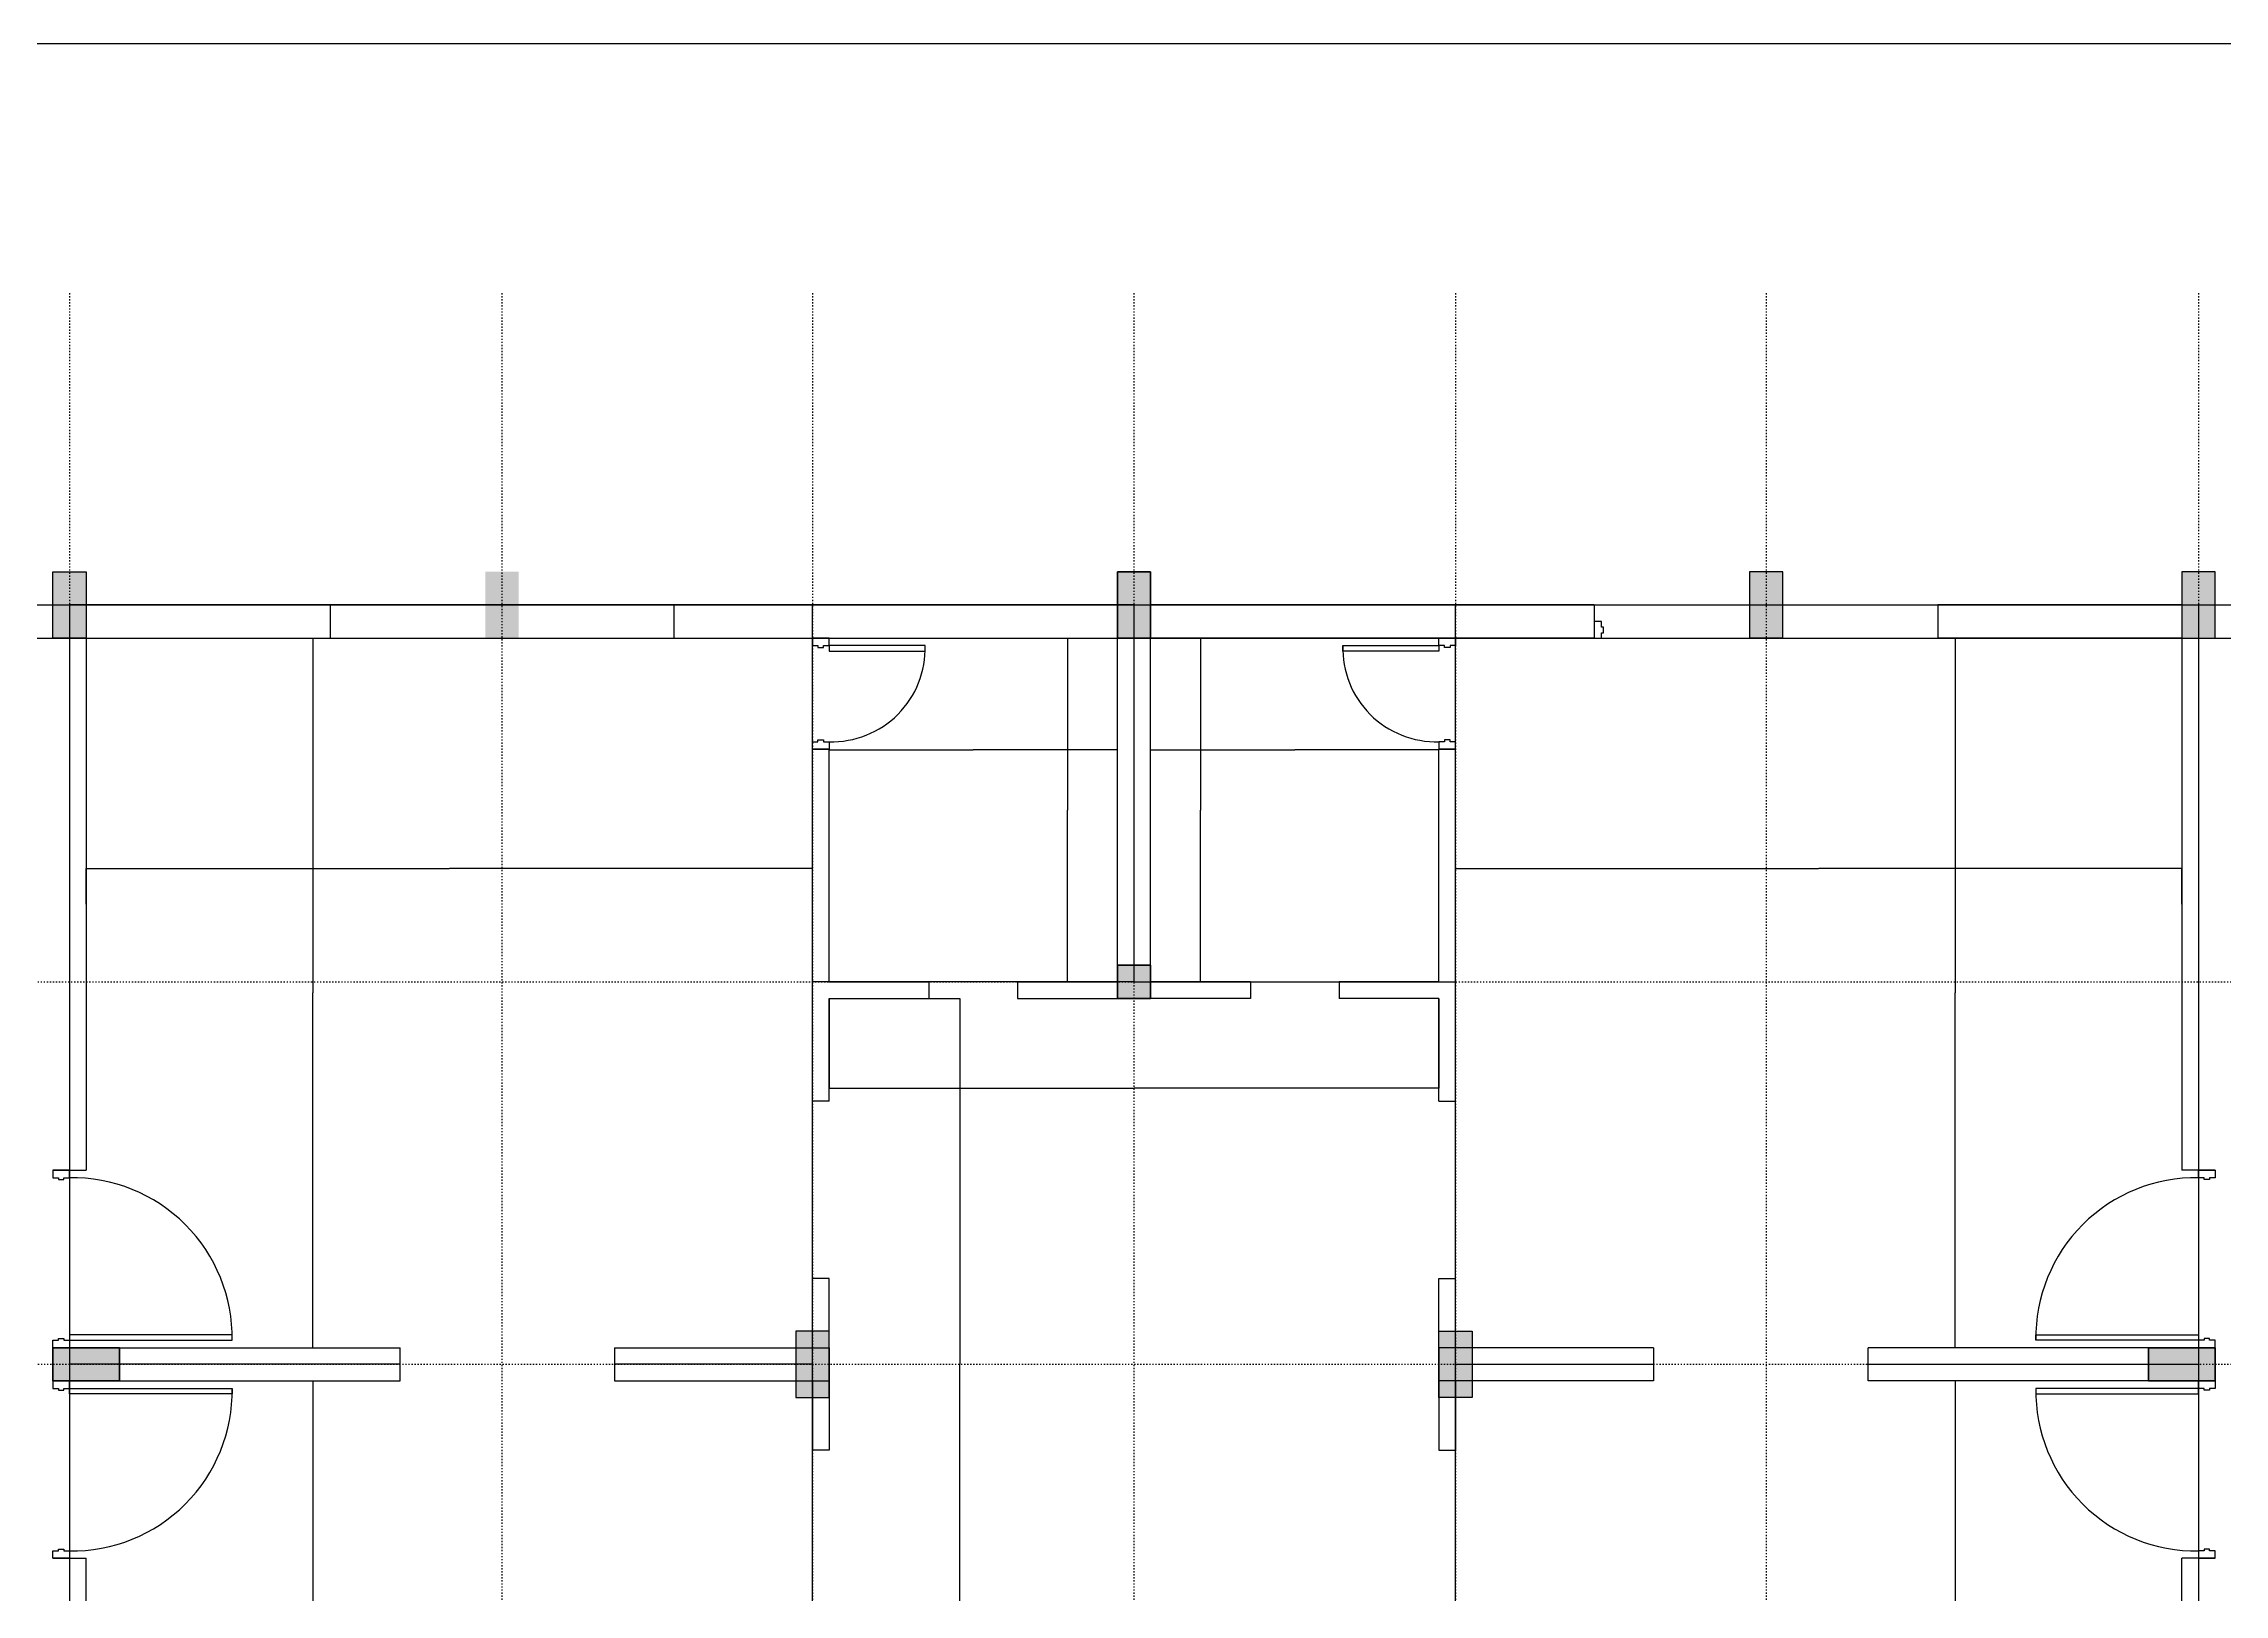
# Model space of a CAD drawing. Header units: metres. Extents: x -72765 to 212724, y -99942 to -66417.
# Drawn here: x 166589 to 188135, y -81946 to -66621 of the extents above; entities that cross this region are included whole.
import ezdxf

# ---------------------------------------------------------------- set-up
doc = ezdxf.new("R2010")
doc.units = ezdxf.units.M
doc.header["$MEASUREMENT"] = 0
doc.linetypes.add('ACAD_ISO03W100', pattern=[30, 12, -18])
for name, color, linetype in [('Beam', 6, 'Continuous'), ('column', 1, 'Continuous'), ('Column_Centreline', 254, 'ACAD_ISO03W100'), ('dim', 192, 'Continuous'), ('Door', 3, 'Continuous')]:
    doc.layers.add(name, color=color, linetype=linetype)
doc.layers.add('Wall', color=7, linetype='Continuous', lineweight=30)
doc.styles.get("Standard").update_dxf_attribs({"font": 'arial.ttf'})
doc.dimstyles.get("Standard").update_dxf_attribs({"dimtxt": 0.18, "dimasz": 0.18, "dimexe": 0.18, "dimexo": 0.0625, "dimgap": 0.09, "dimtad": 0, "dimtih": 1, "dimtoh": 1, "dimdec": 1, "dimzin": 0, "dimdsep": 46, "dimlunit": 4, "dimtxsty": 'Standard', "dimcen": 0.09, "dimadec": 0, "dimazin": 0, "dimtfac": 1, "dimtdec": 1, "dimtofl": 0, "dimtmove": 0, "dimatfit": 3, "dimfxl": 1, "dimtolj": 1, "dimtzin": 0, "dimarcsym": 0})

# ---------------------------------------------------------------- blocks, each defined once
blk = doc.blocks.new('*D379')
at = {"layer": 'Defpoints', "color": 0, "transparency": 16777216}
for p in [(168554.0023969407, -72496.71593495071), (168554.0023969407, -79508.13245123268), (169248.7986648002, -79508.13245123268)]:
    blk.add_point(p, dxfattribs=at)
at = {"layer": 'dim', "color": 0, "lineweight": -2, "transparency": 16777216}
for p, q in [((168554.0648969407, -72496.71593495071), (169248.9786648002, -72496.71593495071)), ((169248.7986648002, -72496.8959349507), (169248.7986648002, -76002.12186021311)), ((169248.7986648002, -79507.95245123269), (169248.7986648002, -76002.72652597027)), ((168554.0648969407, -79508.13245123268), (169248.9786648002, -79508.13245123268))]:
    blk.add_line(p, q, dxfattribs=at)
at = {"layer": 'dim', "color": 0, "transparency": 16777216}
for points in [[(169248.7686648002, -72496.8959349507), (169248.8286648002, -72496.8959349507), (169248.7986648002, -72496.71593495071)], [(169248.7686648002, -79507.95245123269), (169248.8286648002, -79507.95245123269), (169248.7986648002, -79508.13245123268)]]:
    blk.add_solid(points, dxfattribs=at)
at = {"layer": 'dim', "color": 0, "transparency": 16777216, "insert": (169248.7986648002, -76002.42419309173), "char_height": 0.18, "attachment_point": 5}
blk.add_mtext('\\A1;584\'-3{\\H1x;\\S1/2;}"', dxfattribs=at)
blk = doc.blocks.new('*D380')
at = {"layer": 'Defpoints', "color": 0, "transparency": 16777216}
for p in [(167009.1739261507, -74773.81248305674), (167009.1739261507, -75125.99712855667), (174184.9205170325, -75136.45195476964)]:
    blk.add_point(p, dxfattribs=at)
at = {"layer": 'dim', "color": 0, "lineweight": -2, "transparency": 16777216}
for p, q in [((167009.1739261507, -75125.93462855667), (167009.1739261507, -74773.63248305675)), ((167009.3539261507, -74773.81248305674), (170596.4425762983, -74773.81248305674)), ((174184.7405170325, -74773.81248305674), (170597.6518668849, -74773.81248305674)), ((174184.9205170325, -75136.38945476964), (174184.9205170325, -74773.63248305675))]:
    blk.add_line(p, q, dxfattribs=at)
at = {"layer": 'dim', "color": 0, "transparency": 16777216}
for points in [[(167009.3539261507, -74773.78248305674), (167009.3539261507, -74773.84248305674), (167009.1739261507, -74773.81248305674)], [(174184.7405170325, -74773.78248305674), (174184.7405170325, -74773.84248305674), (174184.9205170325, -74773.81248305674)]]:
    blk.add_solid(points, dxfattribs=at)
at = {"layer": 'dim', "color": 0, "transparency": 16777216, "insert": (170597.0472215916, -74773.81248305674), "char_height": 0.18, "attachment_point": 5}
blk.add_mtext('\\A1;597\'-11{\\H1x;\\S1/2;}"', dxfattribs=at)
blk = doc.blocks.new('*D381')
at = {"layer": 'Defpoints', "color": 0, "transparency": 16777216}
for p in [(174349.2505916334, -73598.31032190227), (174349.2505916334, -74194.79337248775), (177197.6385513732, -74194.79337248775)]:
    blk.add_point(p, dxfattribs=at)
at = {"layer": 'dim', "color": 0, "lineweight": -2, "transparency": 16777216}
for p, q in [((174349.2505916334, -74194.73087248775), (174349.2505916334, -73598.13032190228)), ((174349.4305916334, -73598.31032190227), (175772.9083163873, -73598.31032190227)), ((177197.4585513732, -73598.31032190227), (175773.9808266192, -73598.31032190227)), ((177197.6385513732, -74194.73087248775), (177197.6385513732, -73598.13032190228))]:
    blk.add_line(p, q, dxfattribs=at)
at = {"layer": 'dim', "color": 0, "transparency": 16777216}
for points in [[(174349.4305916334, -73598.28032190228), (174349.4305916334, -73598.34032190227), (174349.2505916334, -73598.31032190227)], [(177197.4585513732, -73598.28032190228), (177197.4585513732, -73598.34032190227), (177197.6385513732, -73598.31032190227)]]:
    blk.add_solid(points, dxfattribs=at)
at = {"layer": 'dim', "color": 0, "transparency": 16777216, "insert": (175773.4445715033, -73598.31032190227), "char_height": 0.18, "attachment_point": 5}
blk.add_mtext('\\A1;237\'-4{\\H1x;\\S1/2;}"', dxfattribs=at)
blk = doc.blocks.new('*D382')
at = {"layer": 'Defpoints', "color": 0, "transparency": 16777216}
for p in [(176640.6361616462, -72496.71593495071), (176640.6361616462, -75892.87081002485), (176704.6483275768, -75892.87081002485)]:
    blk.add_point(p, dxfattribs=at)
at = {"layer": 'dim', "color": 0, "lineweight": -2, "transparency": 16777216}
for p, q in [((176640.6986616462, -72496.71593495071), (176704.8283275768, -72496.71593495071)), ((176704.6483275768, -72496.8959349507), (176704.6483275768, -74194.61140795845)), ((176704.6483275768, -75892.69081002485), (176704.6483275768, -74194.97533701711)), ((176640.6986616462, -75892.87081002485), (176704.8283275768, -75892.87081002485))]:
    blk.add_line(p, q, dxfattribs=at)
at = {"layer": 'dim', "color": 0, "transparency": 16777216}
for points in [[(176704.6183275768, -72496.8959349507), (176704.6783275768, -72496.8959349507), (176704.6483275768, -72496.71593495071)], [(176704.6183275768, -75892.69081002485), (176704.6783275768, -75892.69081002485), (176704.6483275768, -75892.87081002485)]]:
    blk.add_solid(points, dxfattribs=at)
at = {"layer": 'dim', "color": 0, "transparency": 16777216, "insert": (176704.6483275767, -74194.79337248782), "char_height": 0.18, "attachment_point": 5}
blk.add_mtext("\\A1;283'", dxfattribs=at)
blk = doc.blocks.new('*D387')
at = {"layer": 'Defpoints', "color": 0, "transparency": 16777216}
for p in [(168554.0023969407, -79836.79260043339), (169248.7986648002, -79836.79260043339), (168554.0023969407, -86848.20911671498)]:
    blk.add_point(p, dxfattribs=at)
at = {"layer": 'dim', "color": 0, "lineweight": -2, "transparency": 16777216}
for p, q in [((168554.0648969407, -79836.79260043339), (169248.9786648002, -79836.79260043339)), ((169248.7986648002, -79836.97260043338), (169248.7986648002, -83342.1985256956)), ((169248.7986648002, -86848.02911671498), (169248.7986648002, -83342.80319145275)), ((168554.0648969407, -86848.20911671498), (169248.9786648002, -86848.20911671498))]:
    blk.add_line(p, q, dxfattribs=at)
at = {"layer": 'dim', "color": 0, "transparency": 16777216}
for points in [[(169248.7686648002, -79836.97260043338), (169248.8286648002, -79836.97260043338), (169248.7986648002, -79836.79260043339)], [(169248.7686648002, -86848.02911671498), (169248.8286648002, -86848.02911671498), (169248.7986648002, -86848.20911671498)]]:
    blk.add_solid(points, dxfattribs=at)
at = {"layer": 'dim', "color": 0, "transparency": 16777216, "insert": (169248.7986648002, -83342.50085857422), "char_height": 0.18, "attachment_point": 5}
blk.add_mtext('\\A1;584\'-3{\\H1x;\\S1/2;}"', dxfattribs=at)
blk = doc.blocks.new('*D391')
at = {"layer": 'Defpoints', "color": 0, "transparency": 16777216}
for p in [(186169.9348550061, -72496.71593495071), (185475.1385871594, -79508.13245123268), (186169.9348550061, -79508.13245123268)]:
    blk.add_point(p, dxfattribs=at)
at = {"layer": 'dim', "color": 0, "lineweight": -2, "transparency": 16777216}
for p, q in [((186169.8723550061, -72496.71593495071), (185474.9585871594, -72496.71593495071)), ((185475.1385871594, -72496.8959349507), (185475.1385871594, -76002.12186021311)), ((185475.1385871594, -79507.95245123269), (185475.1385871594, -76002.72652597027)), ((186169.8723550061, -79508.13245123268), (185474.9585871594, -79508.13245123268))]:
    blk.add_line(p, q, dxfattribs=at)
at = {"layer": 'dim', "color": 0, "transparency": 16777216}
for points in [[(185475.1085871594, -72496.8959349507), (185475.1685871594, -72496.8959349507), (185475.1385871594, -72496.71593495071)], [(185475.1085871594, -79507.95245123269), (185475.1685871594, -79507.95245123269), (185475.1385871594, -79508.13245123268)]]:
    blk.add_solid(points, dxfattribs=at)
at = {"layer": 'dim', "color": 0, "transparency": 16777216, "insert": (185475.1385871593, -76002.42419309173), "char_height": 0.18, "attachment_point": 5}
blk.add_mtext('\\A1;584\'-3{\\H1x;\\S1/2;}"', dxfattribs=at)
blk = doc.blocks.new('*D392')
at = {"layer": 'Defpoints', "color": 0, "transparency": 16777216}
for p in [(187714.7633257959, -74773.81248305674), (180539.0167349127, -75136.45195476964), (187714.7633257959, -75125.99712855667)]:
    blk.add_point(p, dxfattribs=at)
at = {"layer": 'dim', "color": 0, "lineweight": -2, "transparency": 16777216}
for p, q in [((180539.0167349127, -75136.38945476964), (180539.0167349127, -74773.63248305675)), ((180539.1967349127, -74773.81248305674), (184126.285385061, -74773.81248305674)), ((187714.5833257959, -74773.81248305674), (184127.4946756476, -74773.81248305674)), ((187714.7633257959, -75125.93462855667), (187714.7633257959, -74773.63248305675))]:
    blk.add_line(p, q, dxfattribs=at)
at = {"layer": 'dim', "color": 0, "transparency": 16777216}
for points in [[(180539.1967349127, -74773.78248305674), (180539.1967349127, -74773.84248305674), (180539.0167349127, -74773.81248305674)], [(187714.5833257959, -74773.78248305674), (187714.5833257959, -74773.84248305674), (187714.7633257959, -74773.81248305674)]]:
    blk.add_solid(points, dxfattribs=at)
at = {"layer": 'dim', "color": 0, "transparency": 16777216, "insert": (184126.8900303543, -74773.81248305674), "char_height": 0.18, "attachment_point": 5}
blk.add_mtext('\\A1;597\'-11{\\H1x;\\S1/2;}"', dxfattribs=at)
blk = doc.blocks.new('*D393')
at = {"layer": 'Defpoints', "color": 0, "transparency": 16777216}
for p in [(180374.6866603133, -73598.31032190227), (177526.2987005735, -74194.79337248775), (180374.6866603133, -74194.79337248775)]:
    blk.add_point(p, dxfattribs=at)
at = {"layer": 'dim', "color": 0, "lineweight": -2, "transparency": 16777216}
for p, q in [((177526.2987005735, -74194.73087248775), (177526.2987005735, -73598.13032190228)), ((177526.4787005735, -73598.31032190227), (178949.9564253274, -73598.31032190227)), ((180374.5066603133, -73598.31032190227), (178951.0289355594, -73598.31032190227)), ((180374.6866603133, -74194.73087248775), (180374.6866603133, -73598.13032190228))]:
    blk.add_line(p, q, dxfattribs=at)
at = {"layer": 'dim', "color": 0, "transparency": 16777216}
for points in [[(177526.4787005735, -73598.28032190228), (177526.4787005735, -73598.34032190227), (177526.2987005735, -73598.31032190227)], [(180374.5066603133, -73598.28032190228), (180374.5066603133, -73598.34032190227), (180374.6866603133, -73598.31032190227)]]:
    blk.add_solid(points, dxfattribs=at)
at = {"layer": 'dim', "color": 0, "transparency": 16777216, "insert": (178950.4926804434, -73598.31032190227), "char_height": 0.18, "attachment_point": 5}
blk.add_mtext('\\A1;237\'-4{\\H1x;\\S1/2;}"', dxfattribs=at)
blk = doc.blocks.new('*D394')
at = {"layer": 'Defpoints', "color": 0, "transparency": 16777216}
for p in [(178083.3010903003, -72496.71593495071), (178019.2889243796, -75892.87081002485), (178083.3010903003, -75892.87081002485)]:
    blk.add_point(p, dxfattribs=at)
at = {"layer": 'dim', "color": 0, "lineweight": -2, "transparency": 16777216}
for p, q in [((178083.2385903003, -72496.71593495071), (178019.1089243796, -72496.71593495071)), ((178019.2889243796, -72496.8959349507), (178019.2889243796, -74194.61140795845)), ((178019.2889243796, -75892.69081002485), (178019.2889243796, -74194.97533701711)), ((178083.2385903003, -75892.87081002485), (178019.1089243796, -75892.87081002485))]:
    blk.add_line(p, q, dxfattribs=at)
at = {"layer": 'dim', "color": 0, "transparency": 16777216}
for points in [[(178019.2589243796, -72496.8959349507), (178019.3189243796, -72496.8959349507), (178019.2889243796, -72496.71593495071)], [(178019.2589243796, -75892.69081002485), (178019.3189243796, -75892.69081002485), (178019.2889243796, -75892.87081002485)]]:
    blk.add_solid(points, dxfattribs=at)
at = {"layer": 'dim', "color": 0, "transparency": 16777216, "insert": (178019.2889243795, -74194.79337248782), "char_height": 0.18, "attachment_point": 5}
blk.add_mtext("\\A1;283'", dxfattribs=at)
blk = doc.blocks.new('*D359')
at = {"layer": 'Defpoints', "color": 0, "transparency": 16777216}
for p in [(185475.1385871594, -79836.79260043339), (186169.9348550061, -79836.79260043339), (186169.9348550061, -86848.20911671498)]:
    blk.add_point(p, dxfattribs=at)
at = {"layer": 'dim', "color": 0, "lineweight": -2, "transparency": 16777216}
for p, q in [((186169.8723550061, -79836.79260043339), (185474.9585871594, -79836.79260043339)), ((185475.1385871594, -79836.97260043338), (185475.1385871594, -83342.1985256956)), ((185475.1385871594, -86848.02911671498), (185475.1385871594, -83342.80319145275)), ((186169.8723550061, -86848.20911671498), (185474.9585871594, -86848.20911671498))]:
    blk.add_line(p, q, dxfattribs=at)
at = {"layer": 'dim', "color": 0, "transparency": 16777216}
for points in [[(185475.1085871594, -79836.97260043338), (185475.1685871594, -79836.97260043338), (185475.1385871594, -79836.79260043339)], [(185475.1085871594, -86848.02911671498), (185475.1685871594, -86848.02911671498), (185475.1385871594, -86848.20911671498)]]:
    blk.add_solid(points, dxfattribs=at)
at = {"layer": 'dim', "color": 0, "transparency": 16777216, "insert": (185475.1385871593, -83342.50085857422), "char_height": 0.18, "attachment_point": 5}
blk.add_mtext('\\A1;584\'-3{\\H1x;\\S1/2;}"', dxfattribs=at)
blk = doc.blocks.new('*D365')
at = {"layer": 'Defpoints', "color": 0, "transparency": 16777216}
for p in [(174349.2505916334, -76057.200884625), (180374.6866603133, -76057.200884625), (180374.6866603133, -76943.28836647554)]:
    blk.add_point(p, dxfattribs=at)
at = {"layer": 'dim', "color": 0, "lineweight": -2, "transparency": 16777216}
for p, q in [((174349.2505916334, -76057.263384625), (174349.2505916334, -76943.46836647553)), ((180374.6866603133, -76057.263384625), (180374.6866603133, -76943.46836647553)), ((174349.4305916334, -76943.28836647554), (177361.4339056459, -76943.28836647554)), ((180374.5066603133, -76943.28836647554), (177362.5033463007, -76943.28836647554))]:
    blk.add_line(p, q, dxfattribs=at)
at = {"layer": 'dim', "color": 0, "transparency": 16777216}
for points in [[(174349.4305916334, -76943.25836647554), (174349.4305916334, -76943.31836647553), (174349.2505916334, -76943.28836647554)], [(180374.5066603133, -76943.25836647554), (180374.5066603133, -76943.31836647553), (180374.6866603133, -76943.28836647554)]]:
    blk.add_solid(points, dxfattribs=at)
at = {"layer": 'dim', "color": 0, "transparency": 16777216, "insert": (177361.9686259733, -76943.28836647554), "char_height": 0.18, "attachment_point": 5}
blk.add_mtext('\\A1;502\'-1{\\H1x;\\S1/2;}"', dxfattribs=at)
blk = doc.blocks.new('*D366')
at = {"layer": 'Defpoints', "color": 0, "transparency": 16777216}
for p in [(174422.2861803447, -76057.20088462502), (174349.2505916335, -83287.72416704067), (175640.2911135854, -83287.72416704067)]:
    blk.add_point(p, dxfattribs=at)
at = {"layer": 'dim', "color": 0, "lineweight": -2, "transparency": 16777216}
for p, q in [((174422.3486803447, -76057.20088462502), (175640.4711135854, -76057.20088462502)), ((175640.2911135854, -76057.38088462502), (175640.2911135854, -79672.1602543458)), ((175640.2911135854, -83287.54416704067), (175640.2911135854, -79672.76479731989)), ((174349.3130916335, -83287.72416704067), (175640.4711135854, -83287.72416704067))]:
    blk.add_line(p, q, dxfattribs=at)
at = {"layer": 'dim', "color": 0, "transparency": 16777216}
for points in [[(175640.2611135854, -76057.38088462502), (175640.3211135854, -76057.38088462502), (175640.2911135854, -76057.20088462502)], [(175640.2611135854, -83287.54416704067), (175640.3211135854, -83287.54416704067), (175640.2911135854, -83287.72416704067)]]:
    blk.add_solid(points, dxfattribs=at)
at = {"layer": 'dim', "color": 0, "transparency": 16777216, "insert": (175640.2911135853, -79672.46252583289), "char_height": 0.18, "attachment_point": 5}
blk.add_mtext('\\A1;602\'-6{\\H1x;\\S1/2;}"', dxfattribs=at)

msp = doc.modelspace()

# ---------------------------------------------------------------- hatches: boundary and pattern name
at = {"layer": 'column'}
h = msp.add_hatch(color=256, dxfattribs=at)
h.dxf.hatch_style = 1
h.paths.add_polyline_path([(166680.5137769504, -72496.71593495068), (167009.1739261507, -72496.71593495068), (167009.1739261507, -71839.39563654925), (166680.5137769504, -71839.39563654925)])
h = msp.add_hatch(color=256, dxfattribs=at)
h.dxf.hatch_style = 1
h.paths.add_polyline_path([(170953.0957165593, -72496.71593495068), (171281.7558657596, -72496.71593495068), (171281.7558657596, -71839.39563654925), (170953.0957165593, -71839.39563654925)])
h = msp.add_hatch(color=256, dxfattribs=at)
h.dxf.hatch_style = 1
h.paths.add_polyline_path([(177526.2987005735, -72496.71593495068), (177197.6385513732, -72496.71593495068), (177197.6385513732, -71839.39563654925), (177526.2987005735, -71839.39563654925)])
h = msp.add_hatch(color=256, dxfattribs=at)
h.dxf.hatch_style = 1
h.paths.add_polyline_path([(177197.6385513732, -72496.71593495068), (177526.2987005735, -72496.71593495068), (177526.2987005735, -71839.39563654925), (177197.6385513732, -71839.39563654925)])
h = msp.add_hatch(color=256, dxfattribs=at)
h.dxf.hatch_style = 1
h.paths.add_polyline_path([(183770.8415353874, -72496.71593495068), (183442.1813861855, -72496.71593495068), (183442.1813861855, -71839.39563654925), (183770.8415353874, -71839.39563654925)])
h = msp.add_hatch(color=256, dxfattribs=at)
h.dxf.hatch_style = 1
h.paths.add_polyline_path([(188043.4234749963, -72496.71593495068), (187714.7633257959, -72496.71593495068), (187714.7633257959, -71839.39563654925), (188043.4234749963, -71839.39563654925)])
h = msp.add_hatch(color=256, dxfattribs=at)
h.dxf.hatch_style = 1
h.paths.add_polyline_path([(177526.2987005735, -76057.200884625), (177197.6385513732, -76057.200884625), (177197.6385513732, -75728.54073542428), (177526.2987005735, -75728.54073542428)])
h = msp.add_hatch(color=256, dxfattribs=at)
h.dxf.hatch_style = 1
h.paths.add_polyline_path([(177197.6385513732, -76057.200884625), (177526.2987005735, -76057.200884625), (177526.2987005735, -75728.54073542428), (177197.6385513732, -75728.54073542428)])
h = msp.add_hatch(color=256, dxfattribs=at)
h.dxf.hatch_style = 1
h.paths.add_polyline_path([(174349.2505916334, -80001.12267503353), (174020.5904424331, -80001.12267503353), (174020.5904424331, -79343.8023766321), (174349.2505916334, -79343.8023766321)])
h = msp.add_hatch(color=256, dxfattribs=at)
h.dxf.hatch_style = 1
h.paths.add_polyline_path([(180374.6866603133, -80001.12267503353), (180703.3468095136, -80001.12267503353), (180703.3468095136, -79343.8023766321), (180374.6866603133, -79343.8023766321)])
h = msp.add_hatch(color=256, dxfattribs=at)
h.dxf.hatch_style = 1
h.paths.add_polyline_path([(166680.5137769504, -79836.79260043298), (166680.5137769504, -79508.13245123228), (167337.8340753511, -79508.13245123228), (167337.8340753511, -79836.79260043298)])
h = msp.add_hatch(color=256, dxfattribs=at)
h.dxf.hatch_style = 1
h.paths.add_polyline_path([(166680.5137769504, -79508.13245123228), (166680.5137769504, -79836.79260043298), (167337.8340753511, -79836.79260043298), (167337.8340753511, -79508.13245123228)])
h = msp.add_hatch(color=256, dxfattribs=at)
h.dxf.hatch_style = 1
h.paths.add_polyline_path([(188043.4234749963, -79836.79260043298), (188043.4234749963, -79508.13245123228), (187386.1031765941, -79508.13245123228), (187386.1031765941, -79836.79260043298)])
h = msp.add_hatch(color=256, dxfattribs=at)
h.dxf.hatch_style = 1
h.paths.add_polyline_path([(188043.4234749963, -79508.13245123228), (188043.4234749963, -79836.79260043298), (187386.1031765941, -79836.79260043298), (187386.1031765941, -79508.13245123228)])

# ---------------------------------------------------------------- linework, layer by layer
for p, q in [((163010.4754442091, -72168.05578574997), (197684.1211848828, -72168.05578574997)), ((157039.8160670623, -72496.71593495068), (197684.1211848828, -72496.71593495068)), ((170113.4498304331, -79836.79260043336), (170113.4498304331, -79508.13245123265)), ((172229.1896698785, -79508.13245123265), (172229.1896698785, -79836.79260043336)), ((182494.7475820681, -79508.13245123265), (182494.7475820681, -79836.79260043336)), ((184616.3869494233, -79836.79260043336), (184616.3869494233, -79508.13245123265))]:
    msp.add_line(p, q)
at = {"layer": 'Beam'}
for p, q in [((166844.8438515513, -72168.05578574997), (166844.8438515513, -79672.46252583282)), ((171117.4257911602, -72168.05578574997), (166844.8438515513, -72168.05578574997)), ((177361.9686259726, -72168.05578574997), (171117.4257911602, -72168.05578574997)), ((174184.9205170325, -86986.79276150752), (174184.9205170325, -72168.05578574997)), ((177361.9686259726, -72168.05578574997), (177361.9686259726, -75892.87081002482)), ((177361.9686259726, -72168.05578574997), (183606.5114607865, -72168.05578574997)), ((177361.9686259726, -72168.05578574997), (177361.9686259726, -75892.87081002482)), ((180539.0167349142, -86986.79276150752), (180539.0167349142, -72168.05578574997)), ((183606.5114607865, -72168.05578574997), (187879.0934003953, -72168.05578574997)), ((187879.0934003953, -72168.05578574997), (187879.0934003953, -79672.46252583282)), ((177361.9686259726, -75892.87081002482), (174184.9205170325, -75892.87081002482)), ((177361.9686259726, -75892.87081002482), (180539.0167349127, -75892.87081002482)), ((166844.8438515513, -79672.46252583282), (166844.8438515513, -87176.86926591453)), ((170113.4498304331, -79672.46252583282), (166844.8438515513, -79672.46252583282)), ((174184.9205170325, -79672.46252583282), (172229.1896698785, -79672.46252583282)), ((180539.0167349127, -79672.46252583282), (182494.7475820681, -79672.46252583282)), ((184616.3869494233, -79672.46252583282), (187879.0934003953, -79672.46252583282)), ((187879.0934003953, -79672.46252583282), (187879.0934003953, -87176.86926591453))]:
    msp.add_line(p, q, dxfattribs=at)
at = {"layer": 'Beam', "color": 3}
msp.add_lwpolyline([(146767.1284748781, -66620.56367874902), (210502.3512124661, -66620.56367874902), (210502.3512124661, -99452.15198313876), (146767.1284748781, -99452.15198313874)], close=True, dxfattribs=at)
at = {"layer": 'column'}
for points in [[(167009.1739261507, -72496.71593495068), (166680.5137769504, -72496.71593495068), (166680.5137769504, -71839.39563654963), (167009.1739261507, -71839.39563654963)], [(177197.6385513732, -72496.71593495068), (177526.2987005735, -72496.71593495068), (177526.2987005735, -71839.39563654963), (177197.6385513732, -71839.39563654963)], [(177526.2987005735, -72496.71593495068), (177197.6385513732, -72496.71593495068), (177197.6385513732, -71839.39563654963), (177526.2987005735, -71839.39563654963)], [(183442.1813861855, -72496.71593495068), (183770.8415353874, -72496.71593495068), (183770.8415353874, -71839.39563654963), (183442.1813861855, -71839.39563654963)], [(187714.7633257959, -72496.71593495068), (188043.4234749963, -72496.71593495068), (188043.4234749963, -71839.39563654963), (187714.7633257959, -71839.39563654963)], [(177197.6385513732, -76057.200884625), (177526.2987005735, -76057.200884625), (177526.2987005735, -75728.54073542428), (177197.6385513732, -75728.54073542428)], [(177526.2987005735, -76057.200884625), (177197.6385513732, -76057.200884625), (177197.6385513732, -75728.54073542428), (177526.2987005735, -75728.54073542428)], [(174020.5904424331, -80001.12267503353), (174349.2505916334, -80001.12267503353), (174349.2505916334, -79343.8023766321), (174020.5904424331, -79343.8023766321)], [(180703.3468095136, -80001.12267503353), (180374.6866603133, -80001.12267503353), (180374.6866603133, -79343.8023766321), (180703.3468095136, -79343.8023766321)], [(166680.5137769504, -79508.13245123265), (166680.5137769504, -79836.79260043336), (167337.8340753511, -79836.79260043336), (167337.8340753511, -79508.13245123265)], [(166680.5137769504, -79836.79260043336), (166680.5137769504, -79508.13245123265), (167337.8340753511, -79508.13245123265), (167337.8340753511, -79836.79260043336)], [(188043.4234749963, -79508.13245123265), (188043.4234749963, -79836.79260043336), (187386.1031765941, -79836.79260043336), (187386.1031765941, -79508.13245123265)], [(188043.4234749963, -79836.79260043336), (188043.4234749963, -79508.13245123265), (187386.1031765941, -79508.13245123265), (187386.1031765941, -79836.79260043336)]]:
    msp.add_lwpolyline(points, close=True, dxfattribs=at)
at = {"layer": 'Column_Centreline'}
for p, q in [((166844.8438515513, -69087.05138329235), (166844.8438515513, -97202.8051729409)), ((171117.4257911602, -69087.05138329197), (171117.4257911602, -97202.80517294053)), ((174184.9205170325, -69087.05138329083), (174184.9205170325, -97202.80517293939)), ((177361.9686259726, -69087.05138329083), (177361.9686259726, -97202.80517293939)), ((180539.0167349127, -69087.05138329083), (180539.0167349127, -97202.80517293939)), ((183606.5114607865, -69087.05138329121), (183606.5114607865, -97202.80517293977)), ((187879.0934003953, -69087.05138329235), (187879.0934003953, -97202.8051729409)), ((149943.6108344615, -72168.05578574997), (202846.2444414728, -72168.05578574997)), ((153120.6589434016, -75892.87081002482), (206023.2925504129, -75892.87081002482)), ((149943.6108344615, -79672.46252583282), (202846.2444414728, -79672.46252583282))]:
    msp.add_line(p, q, dxfattribs=at)
at = {"layer": 'Door'}
for points in [[(181908.4340232502, -72332.3858603505), (181908.4340232502, -72496.71593495068), (181981.469611961, -72496.71593495068), (181981.469611961, -72441.93924341754), (181999.7285091387, -72441.93924341754), (181999.7285091387, -72387.16255188403), (181981.469611961, -72387.16255188403), (181981.469611961, -72332.3858603505), (181908.4340232502, -72332.3858603505)], [(174349.2505916334, -72496.71593495068), (174184.9205170325, -72496.71593495068), (174184.9205170325, -72569.75152366229), (174239.6972085671, -72569.75152366229), (174239.6972085671, -72588.01042084), (174294.4739001003, -72588.01042084), (174294.4739001003, -72569.75152366229), (174349.2505916334, -72569.75152366229), (174349.2505916334, -72496.71593495068)], [(180374.6866603133, -72496.71593495068), (180539.0167349127, -72496.71593495068), (180539.0167349127, -72569.75152366229), (180484.2400433795, -72569.75152366229), (180484.2400433795, -72588.01042084), (180429.4633518464, -72588.01042084), (180429.4633518464, -72569.75152366229), (180374.6866603133, -72569.75152366229), (180374.6866603133, -72496.71593495068)], [(174349.2505916334, -73592.24976561984), (174184.9205170325, -73592.24976561984), (174184.9205170325, -73519.21417690862), (174239.6972085671, -73519.21417690862), (174239.6972085671, -73500.9552797309), (174294.4739001003, -73500.9552797309), (174294.4739001003, -73519.21417690862), (174349.2505916334, -73519.21417690862), (174349.2505916334, -73592.24976561984)], [(180374.6866603133, -73592.24976561984), (180539.0167349127, -73592.24976561984), (180539.0167349127, -73519.21417690862), (180484.2400433795, -73519.21417690862), (180484.2400433795, -73500.9552797309), (180429.4633518464, -73500.9552797309), (180429.4633518464, -73519.21417690862), (180374.6866603133, -73519.21417690862), (180374.6866603133, -73592.24976561984)], [(166844.8438515513, -77755.27832216206), (166680.5137769504, -77755.27832216206), (166680.5137769504, -77828.31391087329), (166735.2904684835, -77828.31391087329), (166735.2904684835, -77846.57280805138), (166790.0671600167, -77846.57280805138), (166790.0671600167, -77828.31391087329), (166844.8438515513, -77828.31391087329), (166844.8438515513, -77755.27832216206)], [(187879.0934003953, -77755.27832216206), (188043.4234749963, -77755.27832216206), (188043.4234749963, -77828.31391087329), (187988.6467834631, -77828.31391087329), (187988.6467834631, -77846.57280805138), (187933.87009193, -77846.57280805138), (187933.87009193, -77828.31391087329), (187879.0934003953, -77828.31391087329), (187879.0934003953, -77755.27832216206)], [(166844.8438515513, -79508.13245123265), (166680.5137769504, -79508.13245123265), (166680.5137769504, -79435.09686252143), (166735.2904684835, -79435.09686252143), (166735.2904684835, -79416.83796534334), (166790.0671600167, -79416.83796534334), (166790.0671600167, -79435.09686252143), (166844.8438515513, -79435.09686252143), (166844.8438515513, -79508.13245123265)], [(187879.0934003953, -79508.13245123265), (188043.4234749963, -79508.13245123265), (188043.4234749963, -79435.09686252143), (187988.6467834631, -79435.09686252143), (187988.6467834631, -79416.83796534334), (187933.87009193, -79416.83796534334), (187933.87009193, -79435.09686252143), (187879.0934003953, -79435.09686252143), (187879.0934003953, -79508.13245123265)], [(166844.8438515513, -79836.79260043336), (166680.5137769504, -79836.79260043336), (166680.5137769504, -79909.8281891446), (166735.2904684835, -79909.8281891446), (166735.2904684835, -79928.0870863223), (166790.0671600167, -79928.0870863223), (166790.0671600167, -79909.8281891446), (166844.8438515513, -79909.8281891446), (166844.8438515513, -79836.79260043336)], [(187879.0934003953, -79836.79260043336), (188043.4234749963, -79836.79260043336), (188043.4234749963, -79909.8281891446), (187988.6467834631, -79909.8281891446), (187988.6467834631, -79928.0870863223), (187933.87009193, -79928.0870863223), (187933.87009193, -79909.8281891446), (187879.0934003953, -79909.8281891446), (187879.0934003953, -79836.79260043336)], [(166844.8438515513, -81589.64672950357), (166680.5137769504, -81589.64672950357), (166680.5137769504, -81516.61114079235), (166735.2904684835, -81516.61114079235), (166735.2904684835, -81498.35224361463), (166790.0671600167, -81498.35224361463), (166790.0671600167, -81516.61114079235), (166844.8438515513, -81516.61114079235), (166844.8438515513, -81589.64672950357)], [(187879.0934003953, -81589.64672950357), (188043.4234749963, -81589.64672950357), (188043.4234749963, -81516.61114079235), (187988.6467834631, -81516.61114079235), (187988.6467834631, -81498.35224361463), (187933.87009193, -81498.35224361463), (187933.87009193, -81516.61114079235), (187879.0934003953, -81516.61114079235), (187879.0934003953, -81589.64672950357)]]:
    msp.add_lwpolyline(points, dxfattribs=at)
for points in [[(174349.2505916334, -72569.75152366229), (174349.2505916334, -72624.52821519542), (175298.7132448805, -72624.52821519542), (175298.7132448805, -72569.75152366229)], [(180374.6866603133, -72569.75152366229), (180374.6866603133, -72624.52821519542), (179425.2240070662, -72624.52821519542), (179425.2240070662, -72569.75152366229)], [(168451.6268031991, -79435.09686252143), (168451.6268031991, -79380.3201709879), (166844.8438515513, -79380.3201709879), (166844.8438515513, -79435.09686252143)], [(186272.3104487476, -79435.09686252143), (186272.3104487476, -79380.3201709879), (187879.0934003953, -79380.3201709879), (187879.0934003953, -79435.09686252143)], [(168451.6268031991, -79909.8281891446), (168451.6268031991, -79964.6048806781), (166844.8438515513, -79964.6048806781), (166844.8438515513, -79909.8281891446)], [(186272.3104487476, -79909.8281891446), (186272.3104487476, -79964.6048806781), (187879.0934003953, -79964.6048806781), (187879.0934003953, -79909.8281891446)]]:
    msp.add_lwpolyline(points, close=True, dxfattribs=at)
for centre, radius, start, end in [((174376.6389374007, -72597.13986942885), 922.4809754125534, 268.2986453952185, 1.701354605614924), ((180347.2983145459, -72597.13986942885), 922.4809754125534, 178.2986453943851, 271.7013546047815), ((166872.2321973171, -79407.70851675447), 1579.632059237319, 359.0065311436259, 90.9934688571933), ((187851.7050546295, -79407.70851675447), 1579.632059237319, 89.00653114280668, 180.9934688563741), ((166872.2321973171, -79937.21653491116), 1579.632059237319, 269.0065311428066, 0.9934688563741375), ((187851.7050546295, -79937.21653491116), 1579.632059237319, 179.0065311436259, 270.9934688571934)]:
    msp.add_arc(centre, radius, start, end, dxfattribs=at)
at = {"layer": 'Wall'}
for p, q in [((167009.1739261507, -72168.05578574997), (169419.3483536224, -72168.05578574997)), ((169419.3483536224, -72168.05578574997), (169419.3483536224, -72496.71593495068)), ((172815.5032286965, -72168.05578574997), (172815.5032286965, -72496.71593495068)), ((172815.5032286965, -72168.05578574997), (177197.6385513732, -72168.05578574997)), ((181908.4340232502, -72168.05578574997), (177526.2987005735, -72168.05578574997)), ((181908.4340232502, -72168.05578574997), (181908.4340232502, -72496.71593495068)), ((185304.5888983243, -72168.05578574997), (185304.5888983243, -72496.71593495068)), ((187714.7633257959, -72168.05578574997), (185304.5888983243, -72168.05578574997)), ((167009.1739261507, -72496.71593495068), (169419.3483536224, -72496.71593495068)), ((167009.1739261507, -72496.71593495068), (167009.1739261507, -77755.27832216206)), ((170953.0957165593, -72496.71593495068), (171281.7558657596, -72496.71593495068)), ((172815.5032286965, -72496.71593495068), (174184.9205170325, -72496.71593495068)), ((174184.9205170325, -72496.71593495068), (177197.6385513732, -72496.71593495068)), ((174184.9205170325, -72496.71593495068), (174349.2505916334, -72496.71593495068)), ((177197.6385513732, -75892.87081002482), (177197.6385513732, -72496.71593495068)), ((180539.0167349127, -72496.71593495068), (177526.2987005735, -72496.71593495068)), ((177526.2987005735, -75892.87081002482), (177526.2987005735, -72496.71593495068)), ((180539.0167349127, -72496.71593495068), (180374.6866603133, -72496.71593495068)), ((181908.4340232502, -72496.71593495068), (180539.0167349127, -72496.71593495068)), ((183770.8415353874, -72496.71593495068), (183442.1813861855, -72496.71593495068)), ((187714.7633257959, -72496.71593495068), (185304.5888983243, -72496.71593495068)), ((187714.7633257959, -72496.71593495068), (187714.7633257959, -77755.27832216206)), ((174184.9205170325, -73592.24976561984), (174349.2505916334, -73592.24976561984)), ((174184.9205170325, -77070.56967799408), (174184.9205170325, -73592.24976561984)), ((174349.2505916334, -75892.87081002482), (174349.2505916334, -73592.24976561984)), ((180539.0167349127, -73592.24976561984), (180374.6866603133, -73592.24976561984)), ((180374.6866603133, -75892.87081002482), (180374.6866603133, -73592.24976561984)), ((180539.0167349127, -77070.56967799408), (180539.0167349127, -73592.24976561984)), ((174349.2505916334, -75892.87081002482), (175335.2310392359, -75892.87081002482)), ((175335.2310392359, -75892.87081002482), (175335.2310392359, -76057.200884625)), ((176211.6581037706, -75892.87081002482), (177197.6385513732, -75892.87081002482)), ((176211.6581037706, -75892.87081002482), (176211.6581037706, -76057.200884625)), ((178512.279148176, -75892.87081002482), (177526.2987005735, -75892.87081002482)), ((178512.279148176, -75892.87081002482), (178512.279148176, -76057.200884625)), ((180374.6866603133, -75892.87081002482), (179388.7062127107, -75892.87081002482)), ((179388.7062127107, -75892.87081002482), (179388.7062127107, -76057.200884625)), ((174349.2505916334, -76057.200884625), (175335.2310392359, -76057.200884625)), ((174349.2505916334, -77070.56967799408), (174349.2505916334, -76057.200884625)), ((176211.6581037706, -76057.200884625), (177526.2987005735, -76057.200884625)), ((178512.279148176, -76057.200884625), (177197.6385513732, -76057.200884625)), ((180374.6866603133, -76057.200884625), (179388.7062127107, -76057.200884625)), ((180374.6866603133, -77070.56967799408), (180374.6866603133, -76057.200884625)), ((174349.2505916334, -77070.56967799408), (174184.9205170325, -77070.56967799408)), ((180374.6866603133, -77070.56967799408), (180539.0167349127, -77070.56967799408)), ((166680.5137769504, -77755.27832216206), (167009.1739261507, -77755.27832216206)), ((188043.4234749963, -77755.27832216206), (187714.7633257959, -77755.27832216206)), ((174184.9205170325, -79508.13245123265), (174184.9205170325, -78823.42380706428)), ((174349.2505916334, -78823.42380706428), (174184.9205170325, -78823.42380706428)), ((174349.2505916334, -79836.79260043336), (174349.2505916334, -78823.42380706428)), ((180374.6866603133, -79836.79260043336), (180374.6866603133, -78823.42380706428)), ((180374.6866603133, -78823.42380706428), (180539.0167349127, -78823.42380706428)), ((180539.0167349127, -79508.13245123265), (180539.0167349127, -78823.42380706428)), ((166680.5137769504, -79508.13245123265), (170113.4498304331, -79508.13245123265)), ((166680.5137769504, -79508.13245123265), (166680.5137769504, -79836.79260043336)), ((166680.5137769504, -79508.13245123265), (170113.4498304331, -79508.13245123265)), ((166680.5137769504, -79836.79260043336), (166680.5137769504, -79508.13245123265)), ((172229.1896698785, -79508.13245123265), (174184.9205170325, -79508.13245123265)), ((172229.1896698785, -79508.13245123265), (174349.2505916334, -79508.13245123265)), ((174349.2505916334, -79508.13245123265), (174349.2505916334, -80521.50124460136)), ((182494.7475820681, -79508.13245123265), (180374.6866603133, -79508.13245123265)), ((180374.6866603133, -79508.13245123265), (180374.6866603133, -80521.50124460136)), ((182494.7475820681, -79508.13245123265), (180539.0167349127, -79508.13245123265)), ((188043.4234749963, -79508.13245123265), (184616.3869494233, -79508.13245123265)), ((188043.4234749963, -79508.13245123265), (184616.3869494233, -79508.13245123265)), ((188043.4234749963, -79508.13245123265), (188043.4234749963, -79836.79260043336)), ((188043.4234749963, -79836.79260043336), (188043.4234749963, -79508.13245123265)), ((166680.5137769504, -79836.79260043336), (170113.4498304331, -79836.79260043336)), ((166680.5137769504, -79836.79260043336), (170113.4498304331, -79836.79260043336)), ((172229.1896698785, -79836.79260043336), (174349.2505916334, -79836.79260043336)), ((172229.1896698785, -79836.79260043336), (174184.9205170325, -79836.79260043336)), ((174184.9205170325, -79836.79260043336), (174184.9205170325, -80521.50124460136)), ((182494.7475820681, -79836.79260043336), (180374.6866603133, -79836.79260043336)), ((182494.7475820681, -79836.79260043336), (180539.0167349127, -79836.79260043336)), ((180539.0167349127, -79836.79260043336), (180539.0167349127, -80521.50124460136)), ((188043.4234749963, -79836.79260043336), (184616.3869494233, -79836.79260043336)), ((188043.4234749963, -79836.79260043336), (184616.3869494233, -79836.79260043336)), ((174349.2505916334, -80521.50124460136), (174184.9205170325, -80521.50124460136)), ((180374.6866603133, -80521.50124460136), (180539.0167349127, -80521.50124460136)), ((166680.5137769504, -81589.64672950357), (167009.1739261507, -81589.64672950357)), ((167009.1739261507, -86848.20911671495), (167009.1739261507, -81589.64672950357)), ((188043.4234749963, -81589.64672950357), (187714.7633257959, -81589.64672950357)), ((187714.7633257959, -86848.20911671495), (187714.7633257959, -81589.64672950357))]:
    msp.add_line(p, q, dxfattribs=at)

# ---------------------------------------------------------------- dimensions: what is measured, and where the dimension line sits
at = {"layer": 'dim'}
for base, p1, p2, angle, picture, middle in [((169248.7986648002, -79508.13245123268), (168554.0023969406, -72496.71593495068), (168554.0023969406, -79508.13245123265), 90, '*D379', (169248.7986648002, -76002.42419309173)), ((176704.6483275768, -75892.87081002485), (176640.6361616462, -72496.71593495068), (176640.6361616462, -75892.87081002482), 90, '*D382', (176704.6483275767, -74194.79337248782)), ((178019.2889243796, -75892.87081002485), (178083.3010903002, -72496.71593495068), (178083.3010903002, -75892.87081002482), 90, '*D394', (178019.2889243795, -74194.79337248782)), ((185475.1385871594, -79508.13245123268), (186169.9348550061, -72496.71593495068), (186169.9348550061, -79508.13245123265), 90, '*D391', (185475.1385871593, -76002.42419309173)), ((174349.2505916334, -73598.31032190227), (177197.6385513732, -74194.79337248775), (174349.2505916334, -74194.79337248775), 180, '*D381', (175773.4445715033, -73598.31032190227)), ((167009.1739261507, -74773.81248305674), (174184.9205170325, -75136.45195476964), (167009.1739261507, -75125.99712855667), 180, '*D380', (170597.0472215916, -74773.81248305674)), ((175640.2911135854, -83287.72416704067), (174422.2861803447, -76057.200884625), (174349.2505916334, -83287.72416704064), 90, '*D366', (175640.2911135853, -79672.46252583289)), ((169248.7986648002, -79836.79260043339), (168554.0023969406, -86848.20911671495), (168554.0023969406, -79836.79260043336), 270, '*D387', (169248.7986648002, -83342.50085857422)), ((185475.1385871594, -79836.79260043339), (186169.9348550061, -86848.20911671495), (186169.9348550061, -79836.79260043336), 270, '*D359', (185475.1385871593, -83342.50085857422))]:
    dim = msp.add_linear_dim(base=base, p1=p1, p2=p2, angle=angle, dimstyle='Standard', dxfattribs=at)
    dim.commit()
    dim.dimension.update_dxf_attribs({"geometry": picture, "text_midpoint": middle})
for base, p1, p2, picture, middle in [((180374.6866603133, -73598.31032190227), (177526.2987005735, -74194.79337248775), (180374.6866603133, -74194.79337248775), '*D393', (178950.4926804434, -73598.31032190227)), ((187714.7633257959, -74773.81248305674), (180539.0167349127, -75136.45195476964), (187714.7633257959, -75125.99712855667), '*D392', (184126.8900303543, -74773.81248305674)), ((180374.6866603133, -76943.28836647554), (174349.2505916334, -76057.200884625), (180374.6866603133, -76057.200884625), '*D365', (177361.9686259733, -76943.28836647554))]:
    dim = msp.add_linear_dim(base=base, p1=p1, p2=p2, dimstyle='Standard', dxfattribs=at)
    dim.commit()
    dim.dimension.update_dxf_attribs({"geometry": picture, "text_midpoint": middle})

doc.saveas('drawing.dxf')
